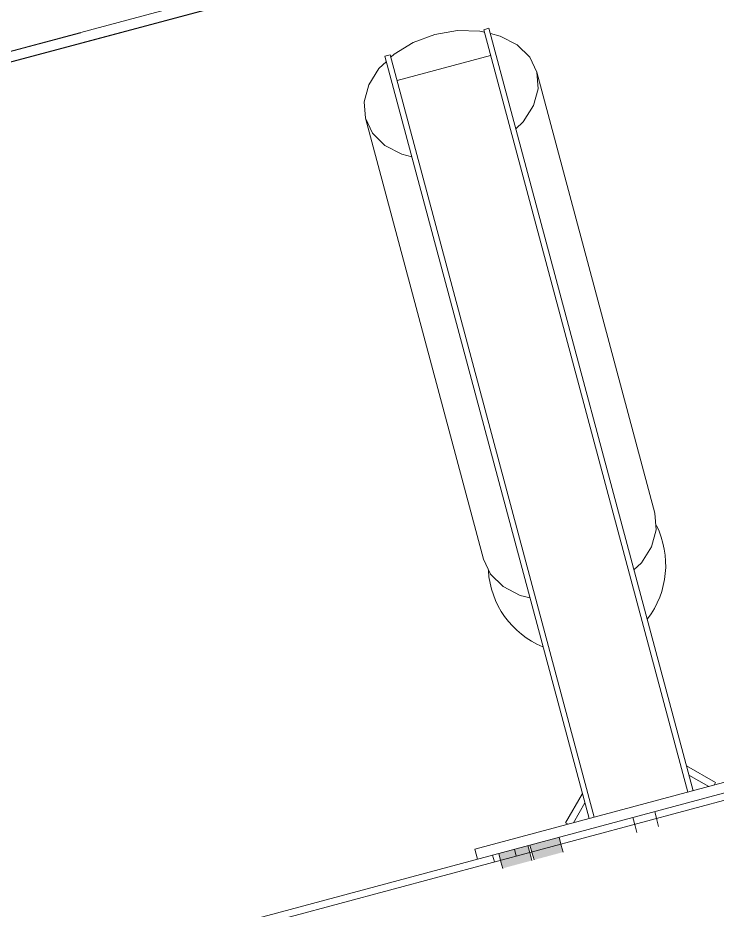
# Model space of a CAD drawing. Header units: millimetres. Extents: x -753 to 90, y 56274 to 56868.
# Drawn here: x -424.74 to -411.74, y 56728.24 to 56744.82 of the extents above; entities that cross this region are included whole.
import ezdxf

# ---------------------------------------------------------------- set-up
doc = ezdxf.new("R2010")
doc.units = ezdxf.units.MM
doc.linetypes.add('XKITLINE00', pattern=[0])
doc.linetypes.add('XKITLINE02', pattern=[4, 2, -2])
doc.layers.add('Parafuso', color=3, linetype='Continuous', lineweight=0)
doc.layers.add('Peça', color=2, linetype='Continuous', lineweight=0)

# ---------------------------------------------------------------- blocks, each defined once
blk = doc.blocks.new('*A608')
at = {"layer": 'Parafuso', "color": 7, "linetype": 'XKITLINE02', "lineweight": 0}
for p, q in [((-410.297, 56730.77), (-410.263, 56730.643)), ((-410.703, 56730.661), (-410.669, 56730.534)), ((-415.513, 56729.372), (-415.479, 56729.245)), ((-415.919, 56729.264), (-415.885, 56729.136))]:
    blk.add_line(p, q, dxfattribs=at)
blk = doc.blocks.new('*A615')
at = {"layer": 'Peça', "color": 1, "linetype": 'XKITLINE00', "lineweight": 0}
for p, q in [((-415.987, 56744.625), (-416.084, 56744.599)), ((-416.084, 56744.599), (-412.288, 56730.433)), ((-415.987, 56744.625), (-412.191, 56730.459)), ((-417.919, 56744.108), (-417.822, 56744.133)), ((-417.919, 56744.108), (-414.123, 56729.942)), ((-417.822, 56744.133), (-414.027, 56729.967)), ((-417.694, 56743.655), (-415.955, 56744.121))]:
    blk.add_line(p, q, dxfattribs=at)
blk = doc.blocks.new('*A616')
at = {"layer": 'Peça', "color": 1, "linetype": 'XKITLINE00', "lineweight": 0}
for p, q in [((-416.991, 56744.51), (-416.569, 56744.582)), ((-416.569, 56744.582), (-416.154, 56744.572)), ((-416.154, 56744.572), (-416.071, 56744.552)), ((-415.96, 56744.526), (-415.776, 56744.482)), ((-417.748, 56744.145), (-417.394, 56744.361)), ((-417.394, 56744.361), (-416.991, 56744.51)), ((-415.776, 56744.482), (-415.46, 56744.316)), ((-415.46, 56744.316), (-415.228, 56744.087)), ((-417.81, 56744.086), (-417.748, 56744.145)), ((-415.228, 56744.087), (-415.096, 56743.81)), ((-418.221, 56743.576), (-418.03, 56743.878)), ((-418.03, 56743.878), (-417.892, 56744.008)), ((-415.096, 56743.81), (-415.072, 56743.503)), ((-412.899, 56735.614), (-415.096, 56743.81)), ((-418.307, 56743.262), (-418.221, 56743.576)), ((-415.072, 56743.503), (-415.158, 56743.189)), ((-418.283, 56742.956), (-418.307, 56743.262)), ((-415.158, 56743.189), (-415.349, 56742.888)), ((-418.151, 56742.678), (-418.283, 56742.956)), ((-416.087, 56734.759), (-418.283, 56742.956)), ((-415.349, 56742.888), (-415.486, 56742.757)), ((-417.919, 56742.449), (-418.151, 56742.678)), ((-417.603, 56742.284), (-417.919, 56742.449)), ((-417.418, 56742.24), (-417.603, 56742.284)), ((-412.876, 56735.307), (-412.899, 56735.614)), ((-412.962, 56734.993), (-412.876, 56735.307)), ((-413.153, 56734.692), (-412.962, 56734.993)), ((-416.087, 56734.759), (-415.955, 56734.482)), ((-413.29, 56734.561), (-413.153, 56734.692)), ((-415.955, 56734.482), (-415.723, 56734.253)), ((-415.723, 56734.253), (-415.407, 56734.088)), ((-415.407, 56734.088), (-415.222, 56734.043))]:
    blk.add_line(p, q, dxfattribs=at)
blk = doc.blocks.new('*A617')
at = {"layer": 'Parafuso', "color": 7, "linetype": 'XKITLINE02', "lineweight": 0}
for p, q in [((-410.297, 56730.77), (-410.263, 56730.643)), ((-410.703, 56730.661), (-410.669, 56730.534)), ((-415.513, 56729.372), (-415.479, 56729.245)), ((-415.919, 56729.264), (-415.885, 56729.136))]:
    blk.add_line(p, q, dxfattribs=at)
blk = doc.blocks.new('*A619')
at = {"layer": 'Peça', "color": 1, "linetype": 'XKITLINE00', "lineweight": 0}
for p, q in [((-412.316, 56730.923), (-411.774, 56730.61)), ((-412.269, 56730.749), (-411.901, 56730.537)), ((-411.774, 56730.61), (-411.8, 56730.564)), ((-414.56, 56729.863), (-414.247, 56730.405)), ((-414.413, 56729.864), (-414.201, 56730.232)), ((-414.514, 56729.837), (-414.56, 56729.863))]:
    blk.add_line(p, q, dxfattribs=at)
blk = doc.blocks.new('*A620')
at = {"layer": 'Peça', "color": 1, "linetype": 'XKITLINE00', "lineweight": 0}
for start, end in [(322.6823, 26.3736), (183.6257, 247.317)]:
    blk.add_arc((-414.35, 56734.653), 1.65, start, end, dxfattribs=at)
blk = doc.blocks.new('*A621')
at = {"layer": 'Peça', "color": 1, "linetype": 'XKITLINE00', "lineweight": 0}
for p, q in [((-410.066, 56731.029), (-416.248, 56729.372)), ((-410.017, 56730.845), (-410.066, 56731.029)), ((-416.199, 56729.189), (-416.248, 56729.372))]:
    blk.add_line(p, q, dxfattribs=at)
blk = doc.blocks.new('*A625')
at = {"layer": 'Peça', "color": 1, "linetype": 'XKITLINE00', "lineweight": 0}
for p, q in [((-400.079, 56733.508), (-663.982, 56662.797)), ((-663.982, 56662.66), (-400.045, 56733.38))]:
    blk.add_line(p, q, dxfattribs=at)
blk = doc.blocks.new('*A1551')
at = {"layer": 'Parafuso'}
for points in [[(-415.763, 56729.14), (-415.804, 56729.294), (-415.263, 56729.439), (-415.222, 56729.285)], [(-415.181, 56729.296), (-415.223, 56729.45), (-414.682, 56729.595), (-414.641, 56729.441)], [(-415.148, 56729.173), (-415.181, 56729.296), (-414.641, 56729.441), (-414.608, 56729.318)], [(-415.73, 56729.017), (-415.763, 56729.14), (-415.222, 56729.285), (-415.189, 56729.162)]]:
    blk.add_hatch(color=7, dxfattribs=at).paths.add_polyline_path(points, flags=17)
at = {"layer": 'Parafuso', "color": 7, "linetype": 'XKITLINE00', "lineweight": 0}
for p, q in [((-415.263, 56729.439), (-415.222, 56729.285)), ((-415.223, 56729.45), (-415.181, 56729.296)), ((-414.682, 56729.595), (-414.641, 56729.441)), ((-414.641, 56729.441), (-414.608, 56729.318)), ((-415.804, 56729.294), (-415.763, 56729.14)), ((-415.222, 56729.285), (-415.189, 56729.162)), ((-415.181, 56729.296), (-415.148, 56729.173)), ((-415.763, 56729.14), (-415.73, 56729.017))]:
    blk.add_line(p, q, dxfattribs=at)
blk = doc.blocks.new('*A1553')
at = {"layer": 'Parafuso', "color": 7, "linetype": 'XKITLINE02', "lineweight": 0}
for p, q in [((-413.311, 56729.962), (-413.27, 56729.808)), ((-413.311, 56729.962), (-413.27, 56729.808)), ((-412.905, 56730.071), (-412.864, 56729.917)), ((-412.905, 56730.071), (-412.864, 56729.917)), ((-413.27, 56729.808), (-413.237, 56729.685)), ((-413.27, 56729.808), (-413.237, 56729.685)), ((-412.864, 56729.917), (-412.831, 56729.794)), ((-412.864, 56729.917), (-412.831, 56729.794))]:
    blk.add_line(p, q, dxfattribs=at)
blk = doc.blocks.new('*A1554')
at = {"layer": 'Parafuso', "color": 7, "linetype": 'XKITLINE02', "lineweight": 0}
for p, q in [((-413.311, 56729.962), (-413.27, 56729.808)), ((-413.311, 56729.962), (-413.27, 56729.808)), ((-412.905, 56730.071), (-412.864, 56729.917)), ((-412.905, 56730.071), (-412.864, 56729.917)), ((-413.27, 56729.808), (-413.237, 56729.685)), ((-413.27, 56729.808), (-413.237, 56729.685)), ((-412.864, 56729.917), (-412.831, 56729.794)), ((-412.864, 56729.917), (-412.831, 56729.794))]:
    blk.add_line(p, q, dxfattribs=at)
blk = doc.blocks.new('*A1669')
at = {"layer": 'Peça', "color": 4, "linetype": 'XKITLINE00', "lineweight": 0}
for p, q in [((-437.099, 56740.926), (-416.505, 56746.443)), ((-437.05, 56740.74), (-416.456, 56746.257)), ((-437.048, 56740.734), (-416.454, 56746.251))]:
    blk.add_line(p, q, dxfattribs=at)
at = {"layer": 'Peça', "color": 7, "linetype": 'XKITLINE02', "lineweight": 0}
blk.add_line((-437.097, 56740.919), (-416.504, 56746.436), dxfattribs=at)

msp = doc.modelspace()

# ---------------------------------------------------------------- block references
at = {"lineweight": 0}
for name in ['*A1669', '*A616', '*A615', '*A620', '*A625', '*A621', '*A608', '*A617', '*A619', '*A1553', '*A1554', '*A1551']:
    msp.add_blockref(name, (0, 0), dxfattribs=at)

doc.saveas('drawing.dxf')
